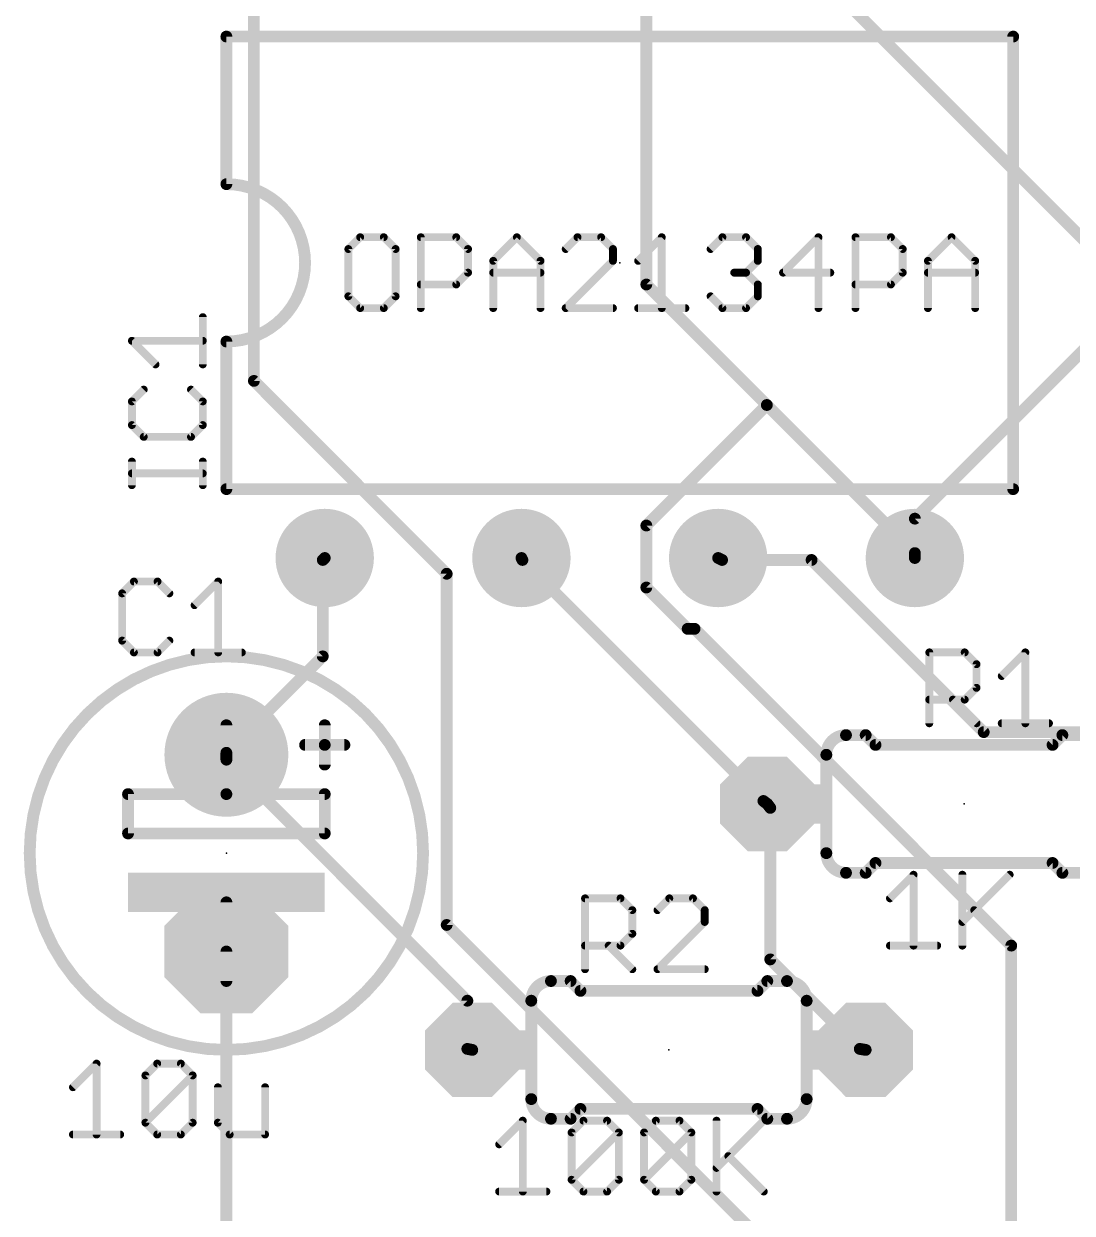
# Model space of a CAD drawing. Extents: x 0 to 101, y -4 to 80.
# Drawn here: x 15.16 to 28.7, y 10.59 to 25.95 of the extents above; entities that cross this region are included whole.
import ezdxf

# ---------------------------------------------------------------- set-up
doc = ezdxf.new("R2010")
doc.units = 0
for name, color, linetype in [('1', 14, 'CONTINUOUS'), ('16', 174, 'CONTINUOUS'), ('17', 94, 'CONTINUOUS'), ('21', 251, 'CONTINUOUS'), ('23', 178, 'CONTINUOUS'), ('25', 251, 'CONTINUOUS'), ('27', 251, 'CONTINUOUS'), ('51', 251, 'CONTINUOUS')]:
    doc.layers.add(name, color=color, linetype=linetype)

# ---------------------------------------------------------------- blocks, each defined once
blk = doc.blocks.new('RECT')
blk.add_solid([(-0.5, -0.5), (0.5, -0.5), (-0.5, 0.5), (0.5, 0.5)])
blk = doc.blocks.new('ROUNDP')
at = {"const_width": 0.5}
blk.add_lwpolyline([(0, -0.25, 1), (0, 0.25, 1), (0, -0.25)], format="xyb", dxfattribs=at)
blk = doc.blocks.new('OCTAGONP')
at = {"const_width": 0.5}
blk.add_lwpolyline([(-0.25, -0.1036), (-0.25, 0.1036), (-0.1036, 0.25), (0.1036, 0.25), (0.25, 0.1036), (0.25, -0.1036), (0.1036, -0.25), (-0.1036, -0.25), (-0.25, -0.1036), (-0.25, 0.1036)], dxfattribs=at)

msp = doc.modelspace()

# ---------------------------------------------------------------- linework, layer by layer
at = {"layer": '1', "const_width": 0.1524}
for points in [[(18.1356, 21.336), (18.1356, 27.559)], [(25.0698, 26.9367), (34.2265, 17.78)], [(23.2029, 22.5806), (23.2029, 26.4033)], [(24.7587, 21.0249), (23.2029, 22.5806)], [(20.6248, 18.8468), (18.1356, 21.336)], [(24.7587, 21.0249), (23.2029, 19.4691)], [(26.67, 19.1135), (24.7587, 21.0249)], [(23.2029, 19.4691), (23.2029, 18.669)], [(19.0246, 19.0246), (19.05, 19.05)], [(19.0246, 17.78), (19.0246, 19.0246)], [(21.6027, 19.0246), (21.59, 19.05)], [(24.7142, 15.9131), (21.6027, 19.0246)], [(24.1808, 19.0246), (24.13, 19.05)], [(25.3365, 19.0246), (24.1808, 19.0246)], [(27.559, 16.8021), (25.3365, 19.0246)], [(26.67, 19.1135), (26.67, 19.05)], [(20.6248, 14.3129), (20.6248, 18.8468)], [(23.2029, 18.669), (23.7363, 18.1356)], [(23.7363, 18.1356), (23.8252, 18.1356)], [(23.8252, 18.1356), (27.9146, 14.0462)], [(17.78, 16.5354), (19.0246, 17.78)], [(33.6931, 16.8021), (27.559, 16.8021)], [(17.78, 16.5354), (17.78, 16.51)], [(17.78, 16.4465), (17.78, 16.51)], [(17.78, 16.4465), (20.8915, 13.335)], [(24.7142, 15.9131), (24.765, 15.875)], [(24.8031, 15.8242), (24.765, 15.875)], [(24.8031, 13.8684), (24.8031, 15.8242)], [(26.7589, 8.1788), (20.6248, 14.3129)], [(17.78, 7.2898), (17.78, 13.97)], [(27.9146, 14.0462), (27.9146, 7.9121)], [(25.9588, 12.7127), (24.8031, 13.8684)], [(20.8915, 13.335), (20.8915, 12.7127)], [(20.8915, 12.7127), (20.955, 12.7)], [(25.9588, 12.7127), (26.035, 12.7)]]:
    msp.add_lwpolyline(points, dxfattribs=at)
at = {"layer": '1', "const_width": 0.0762}
for points in [[(23.1648, 22.5806, 1), (23.241, 22.5806)], [(23.2298, 22.6075, 1), (23.176, 22.5537)], [(18.0975, 21.336, 1), (18.1737, 21.336)], [(18.1625, 21.3629, 1), (18.1087, 21.3091)], [(24.7856, 21.0518, 1), (24.7317, 20.9979)], [(24.7856, 20.9979, 1), (24.7317, 21.0518)], [(24.7317, 20.9979, 1), (24.7856, 21.0518)], [(23.241, 19.4691, 1), (23.1648, 19.4691)], [(23.176, 19.496, 1), (23.2298, 19.4422)], [(19.0627, 19.0246, 1), (18.9865, 19.0246)], [(18.9977, 19.0515, 1), (19.0515, 18.9977)], [(19.0769, 19.0231, 1), (19.0231, 19.0769)], [(21.6241, 19.067, 1), (21.5559, 19.033)], [(21.6296, 19.0515, 1), (21.5758, 18.9977)], [(21.5686, 19.0076, 1), (21.6368, 19.0416)], [(24.147, 19.0841, 1), (24.113, 19.0159)], [(24.1808, 19.0627, 1), (24.1808, 18.9865)], [(24.1638, 18.9905, 1), (24.1978, 19.0587)], [(25.3634, 19.0515, 1), (25.3096, 18.9977)], [(25.3365, 18.9865, 1), (25.3365, 19.0627)], [(26.7081, 19.1135, 1), (26.6319, 19.1135)], [(26.6319, 19.05, 1), (26.7081, 19.05)], [(26.6431, 19.0866, 1), (26.6969, 19.1404)], [(20.6629, 18.8468, 1), (20.5867, 18.8468)], [(20.5979, 18.8199, 1), (20.6517, 18.8737)], [(23.2298, 18.6959, 1), (23.176, 18.6421)], [(23.1648, 18.669, 1), (23.241, 18.669)], [(23.7363, 18.1737, 1), (23.7363, 18.0975)], [(23.7094, 18.1087, 1), (23.7632, 18.1625)], [(23.8521, 18.1625, 1), (23.7983, 18.1087)], [(23.8252, 18.0975, 1), (23.8252, 18.1737)], [(18.9865, 17.78, 1), (19.0627, 17.78)], [(19.0515, 17.7531, 1), (18.9977, 17.8069)], [(27.559, 16.8402, 1), (27.559, 16.764)], [(27.5321, 16.7752, 1), (27.5859, 16.829)], [(17.8181, 16.5354, 1), (17.7419, 16.5354)], [(17.8181, 16.51, 1), (17.7419, 16.51)], [(17.7531, 16.5623, 1), (17.8069, 16.5085)], [(17.7419, 16.51, 1), (17.8181, 16.51)], [(17.7419, 16.4465, 1), (17.8181, 16.4465)], [(17.8069, 16.4734, 1), (17.7531, 16.4196)], [(24.7371, 15.9436, 1), (24.6913, 15.8826)], [(24.6873, 15.8862, 1), (24.7411, 15.94)], [(24.7955, 15.8979, 1), (24.7345, 15.8521)], [(24.7421, 15.8445, 1), (24.7879, 15.9055)], [(24.8412, 15.8242, 1), (24.765, 15.8242)], [(24.7726, 15.8013, 1), (24.8336, 15.8471)], [(20.5867, 14.3129, 1), (20.6629, 14.3129)], [(20.6517, 14.3398, 1), (20.5979, 14.286)], [(17.8181, 13.97, 1), (17.7419, 13.97)], [(27.9527, 14.0462, 1), (27.8765, 14.0462)], [(27.8877, 14.0193, 1), (27.9415, 14.0731)], [(24.765, 13.8684, 1), (24.8412, 13.8684)], [(24.83, 13.8953, 1), (24.7762, 13.8415)], [(20.9296, 13.335, 1), (20.8534, 13.335)], [(20.8646, 13.3081, 1), (20.9184, 13.3619)], [(20.899, 12.7501, 1), (20.884, 12.6753)], [(20.8534, 12.7127, 1), (20.9296, 12.7127)], [(20.9475, 12.6626, 1), (20.9625, 12.7374)], [(25.9651, 12.7503, 1), (25.9525, 12.6751)], [(25.9319, 12.6858, 1), (25.9857, 12.7396)], [(26.0287, 12.6624, 1), (26.0413, 12.7376)]]:
    msp.add_lwpolyline(points, format="xyb", dxfattribs=at)
at = {"layer": '16', "const_width": 0.1524}
for points in [[(26.67, 19.558), (30.4038, 23.2918)], [(26.67, 19.05), (26.67, 19.558)]]:
    msp.add_lwpolyline(points, dxfattribs=at)
at = {"layer": '16', "const_width": 0.0762}
for points in [[(26.7081, 19.558, 1), (26.6319, 19.558)], [(26.6431, 19.5849, 1), (26.6969, 19.5311)], [(26.6319, 19.05, 1), (26.7081, 19.05)]]:
    msp.add_lwpolyline(points, format="xyb", dxfattribs=at)
at = {"layer": '21', "const_width": 0.1524}
for points in [[(27.94, 25.781), (17.78, 25.781)], [(17.78, 25.781), (17.78, 23.876)], [(27.94, 25.781), (27.94, 19.939)], [(17.78, 19.939), (17.78, 21.844)], [(17.78, 19.939), (27.94, 19.939)], [(19.05, 16.891), (19.05, 16.637)], [(25.781, 16.764), (26.035, 16.764)], [(26.162, 16.637), (26.035, 16.764)], [(28.448, 16.637), (28.575, 16.764)], [(28.829, 16.764), (28.575, 16.764)], [(18.796, 16.637), (19.05, 16.637)], [(19.05, 16.637), (19.05, 16.383)], [(19.05, 16.637), (19.304, 16.637)], [(26.162, 16.637), (28.448, 16.637)], [(25.781, 14.986), (26.035, 14.986)], [(26.162, 15.113), (26.035, 14.986)], [(26.162, 15.113), (28.448, 15.113)], [(28.448, 15.113), (28.575, 14.986)], [(28.829, 14.986), (28.575, 14.986)], [(21.971, 13.589), (22.225, 13.589)], [(22.352, 13.462), (22.225, 13.589)], [(22.352, 13.462), (24.638, 13.462)], [(24.638, 13.462), (24.765, 13.589)], [(25.019, 13.589), (24.765, 13.589)], [(22.352, 11.938), (22.225, 11.811)], [(22.352, 11.938), (24.638, 11.938)], [(24.638, 11.938), (24.765, 11.811)], [(21.971, 11.811), (22.225, 11.811)], [(25.019, 11.811), (24.765, 11.811)]]:
    msp.add_lwpolyline(points, dxfattribs=at)
at = {"layer": '21'}
for points, const_width in [([(17.78, 25.8191, 1), (17.78, 25.7429)], 0.0762), ([(17.8181, 25.781, 1), (17.7419, 25.781)], 0.0762), ([(27.9781, 25.781, 1), (27.9019, 25.781)], 0.0762), ([(27.94, 25.7429, 1), (27.94, 25.8191)], 0.0762), ([(17.78, 21.844, 1), (17.78, 23.876)], 0.1524), ([(17.78, 23.9141, 1), (17.78, 23.8379)], 0.0762), ([(17.7419, 23.876, 1), (17.8181, 23.876)], 0.0762), ([(17.8181, 21.844, 1), (17.7419, 21.844)], 0.0762), ([(17.78, 21.8821, 1), (17.78, 21.8059)], 0.0762), ([(17.78, 19.9771, 1), (17.78, 19.9009)], 0.0762), ([(17.7419, 19.939, 1), (17.8181, 19.939)], 0.0762), ([(27.9019, 19.939, 1), (27.9781, 19.939)], 0.0762), ([(27.94, 19.9009, 1), (27.94, 19.9771)], 0.0762), ([(17.78, 12.7, 1), (17.78, 17.78, 1), (17.78, 12.7)], 0.1524), ([(19.0881, 16.891, 1), (19.0119, 16.891)], 0.0762), ([(25.781, 16.764, 0.4142), (25.527, 16.51)], 0.1524), ([(25.781, 16.8021, 1), (25.781, 16.7259)], 0.0762), ([(25.781, 16.7259, 1), (25.781, 16.8021)], 0.0762), ([(26.0619, 16.7909, 1), (26.0081, 16.7371)], 0.0762), ([(26.035, 16.7259, 1), (26.035, 16.8021)], 0.0762), ([(28.575, 16.8021, 1), (28.575, 16.7259)], 0.0762), ([(28.6019, 16.7371, 1), (28.5481, 16.7909)], 0.0762), ([(18.796, 16.6751, 1), (18.796, 16.5989)], 0.0762), ([(19.0881, 16.637, 1), (19.0119, 16.637)], 0.0762), ([(19.05, 16.6751, 1), (19.05, 16.5989)], 0.0762), ([(19.0119, 16.637, 1), (19.0881, 16.637)], 0.0762), ([(19.05, 16.5989, 1), (19.05, 16.6751)], 0.0762), ([(19.304, 16.5989, 1), (19.304, 16.6751)], 0.0762), ([(26.162, 16.6751, 1), (26.162, 16.5989)], 0.0762), ([(26.1351, 16.6101, 1), (26.1889, 16.6639)], 0.0762), ([(28.4211, 16.6639, 1), (28.4749, 16.6101)], 0.0762), ([(28.448, 16.5989, 1), (28.448, 16.6751)], 0.0762), ([(25.4889, 16.51, 1), (25.5651, 16.51)], 0.0762), ([(19.0119, 16.383, 1), (19.0881, 16.383)], 0.0762), ([(25.527, 15.24, 0.4142), (25.781, 14.986)], 0.1524), ([(25.5651, 15.24, 1), (25.4889, 15.24)], 0.0762), ([(25.781, 15.0241, 1), (25.781, 14.9479)], 0.0762), ([(25.781, 14.9479, 1), (25.781, 15.0241)], 0.0762), ([(26.0081, 15.0129, 1), (26.0619, 14.9591)], 0.0762), ([(26.035, 14.9479, 1), (26.035, 15.0241)], 0.0762), ([(26.162, 15.1511, 1), (26.162, 15.0749)], 0.0762), ([(26.1889, 15.0861, 1), (26.1351, 15.1399)], 0.0762), ([(28.4749, 15.1399, 1), (28.4211, 15.0861)], 0.0762), ([(28.448, 15.0749, 1), (28.448, 15.1511)], 0.0762), ([(28.575, 15.0241, 1), (28.575, 14.9479)], 0.0762), ([(28.5481, 14.9591, 1), (28.6019, 15.0129)], 0.0762), ([(21.971, 13.589, 0.4142), (21.717, 13.335)], 0.1524), ([(21.971, 13.6271, 1), (21.971, 13.5509)], 0.0762), ([(21.971, 13.5509, 1), (21.971, 13.6271)], 0.0762), ([(22.2519, 13.6159, 1), (22.1981, 13.5621)], 0.0762), ([(22.225, 13.5509, 1), (22.225, 13.6271)], 0.0762), ([(22.352, 13.5001, 1), (22.352, 13.4239)], 0.0762), ([(22.3251, 13.4351, 1), (22.3789, 13.4889)], 0.0762), ([(24.6111, 13.4889, 1), (24.6649, 13.4351)], 0.0762), ([(24.638, 13.4239, 1), (24.638, 13.5001)], 0.0762), ([(24.765, 13.6271, 1), (24.765, 13.5509)], 0.0762), ([(24.7919, 13.5621, 1), (24.7381, 13.6159)], 0.0762), ([(25.273, 13.335, 0.4142), (25.019, 13.589)], 0.1524), ([(25.019, 13.6271, 1), (25.019, 13.5509)], 0.0762), ([(25.019, 13.5509, 1), (25.019, 13.6271)], 0.0762), ([(21.6789, 13.335, 1), (21.7551, 13.335)], 0.0762), ([(25.2349, 13.335, 1), (25.3111, 13.335)], 0.0762), ([(21.717, 12.065, 0.4142), (21.971, 11.811)], 0.1524), ([(21.7551, 12.065, 1), (21.6789, 12.065)], 0.0762), ([(25.019, 11.811, 0.4142), (25.273, 12.065)], 0.1524), ([(25.3111, 12.065, 1), (25.2349, 12.065)], 0.0762), ([(22.352, 11.9761, 1), (22.352, 11.8999)], 0.0762), ([(22.3789, 11.9111, 1), (22.3251, 11.9649)], 0.0762), ([(24.6649, 11.9649, 1), (24.6111, 11.9111)], 0.0762), ([(24.638, 11.8999, 1), (24.638, 11.9761)], 0.0762), ([(21.971, 11.8491, 1), (21.971, 11.7729)], 0.0762), ([(21.971, 11.7729, 1), (21.971, 11.8491)], 0.0762), ([(22.1981, 11.8379, 1), (22.2519, 11.7841)], 0.0762), ([(22.225, 11.7729, 1), (22.225, 11.8491)], 0.0762), ([(24.765, 11.8491, 1), (24.765, 11.7729)], 0.0762), ([(24.7381, 11.7841, 1), (24.7919, 11.8379)], 0.0762), ([(25.019, 11.8491, 1), (25.019, 11.7729)], 0.0762), ([(25.019, 11.7729, 1), (25.019, 11.8491)], 0.0762)]:
    msp.add_lwpolyline(points, format="xyb", dxfattribs=dict(at, const_width=const_width))
at = {"layer": '23'}
for p in [(22.86, 22.86), (27.305, 15.875), (17.78, 15.24), (23.495, 12.7)]:
    msp.add_point(p, dxfattribs=at)
at = {"layer": '25', "const_width": 0.1016}
for points in [[(17.4752, 21.549), (17.4752, 22.1591)], [(16.8651, 21.549), (16.56, 21.8541)], [(16.56, 21.8541), (17.4752, 21.8541)], [(16.7126, 21.2236), (16.56, 21.0711)], [(17.4752, 21.0711), (17.3227, 21.2236)], [(16.56, 21.0711), (16.56, 20.766)], [(17.4752, 20.766), (17.4752, 21.0711)], [(16.56, 20.766), (16.7126, 20.6135)], [(17.3227, 20.6135), (17.4752, 20.766)], [(16.7126, 20.6135), (17.3227, 20.6135)], [(16.56, 19.9898), (16.56, 20.2949)], [(17.4752, 19.9898), (17.4752, 20.2949)], [(17.4752, 20.1423), (16.56, 20.1423)], [(16.5863, 18.746), (16.4338, 18.5935)], [(16.8914, 18.746), (16.5863, 18.746)], [(17.0439, 18.5935), (16.8914, 18.746)], [(17.3693, 18.4409), (17.6744, 18.746)], [(17.6744, 18.746), (17.6744, 17.8308)], [(16.4338, 18.5935), (16.4338, 17.9833)], [(16.4338, 17.9833), (16.5863, 17.8308)], [(16.8914, 17.8308), (17.0439, 17.9833)], [(16.5863, 17.8308), (16.8914, 17.8308)], [(17.3693, 17.8308), (17.9794, 17.8308)], [(26.8564, 16.9164), (26.8564, 17.8316)], [(26.8564, 17.8316), (27.314, 17.8316)], [(27.314, 17.8316), (27.4665, 17.6791)], [(27.7919, 17.5265), (28.0969, 17.8316)], [(28.0969, 17.8316), (28.0969, 16.9164)], [(27.4665, 17.6791), (27.4665, 17.374)], [(27.4665, 17.374), (27.314, 17.2215)], [(27.314, 17.2215), (26.8564, 17.2215)], [(27.1614, 17.2215), (27.4665, 16.9164)], [(27.7919, 16.9164), (28.402, 16.9164)], [(26.3484, 14.6563), (26.6534, 14.9614)], [(26.6534, 14.9614), (26.6534, 14.0462)], [(27.2839, 14.9614), (27.2839, 14.0462)], [(27.2839, 14.3513), (27.894, 14.9614)], [(22.4114, 13.7414), (22.4114, 14.6566)], [(22.4114, 14.6566), (22.869, 14.6566)], [(22.869, 14.6566), (23.0215, 14.5041)], [(23.4994, 14.6566), (23.3469, 14.5041)], [(23.8045, 14.6566), (23.4994, 14.6566)], [(23.957, 14.5041), (23.8045, 14.6566)], [(23.0215, 14.5041), (23.0215, 14.199)], [(23.957, 14.3515), (23.957, 14.5041)], [(27.4364, 14.5038), (27.894, 14.0462)], [(23.3469, 13.7414), (23.957, 14.3515)], [(23.0215, 14.199), (22.869, 14.0465)], [(22.869, 14.0465), (22.4114, 14.0465)], [(22.7164, 14.0465), (23.0215, 13.7414)], [(26.3484, 14.0462), (26.9585, 14.0462)], [(23.957, 13.7414), (23.3469, 13.7414)], [(15.7988, 12.2179), (16.1039, 12.523)], [(16.1039, 12.523), (16.1039, 11.6078)], [(16.7343, 12.3704), (16.8868, 12.523)], [(16.8868, 12.523), (17.1919, 12.523)], [(17.1919, 12.523), (17.3444, 12.3704)], [(16.7343, 11.7603), (16.7343, 12.3704)], [(16.7343, 11.7603), (17.3444, 12.3704)], [(17.3444, 12.3704), (17.3444, 11.7603)], [(17.6698, 12.2179), (17.6698, 11.7603)], [(18.28, 11.6078), (18.28, 12.2179)], [(21.3023, 11.4813), (21.6074, 11.7864)], [(21.6074, 11.7864), (21.6074, 10.8712)], [(22.2378, 11.6339), (22.3904, 11.7864)], [(22.3904, 11.7864), (22.6954, 11.7864)], [(22.6954, 11.7864), (22.848, 11.6339)], [(23.1734, 11.6339), (23.3259, 11.7864)], [(23.3259, 11.7864), (23.631, 11.7864)], [(23.631, 11.7864), (23.7835, 11.6339)], [(24.1089, 11.7864), (24.1089, 10.8712)], [(24.1089, 11.1763), (24.719, 11.7864)], [(16.8868, 11.6078), (16.7343, 11.7603)], [(17.3444, 11.7603), (17.1919, 11.6078)], [(17.6698, 11.7603), (17.8224, 11.6078)], [(22.2378, 11.0237), (22.2378, 11.6339)], [(22.2378, 11.0237), (22.848, 11.6339)], [(22.848, 11.6339), (22.848, 11.0237)], [(23.1734, 11.0237), (23.1734, 11.6339)], [(23.1734, 11.0237), (23.7835, 11.6339)], [(23.7835, 11.6339), (23.7835, 11.0237)], [(15.7988, 11.6078), (16.4089, 11.6078)], [(17.1919, 11.6078), (16.8868, 11.6078)], [(17.8224, 11.6078), (18.28, 11.6078)], [(24.2614, 11.3288), (24.719, 10.8712)], [(22.3904, 10.8712), (22.2378, 11.0237)], [(22.848, 11.0237), (22.6954, 10.8712)], [(23.3259, 10.8712), (23.1734, 11.0237)], [(23.7835, 11.0237), (23.631, 10.8712)], [(21.3023, 10.8712), (21.9124, 10.8712)], [(22.6954, 10.8712), (22.3904, 10.8712)], [(23.631, 10.8712), (23.3259, 10.8712)]]:
    msp.add_lwpolyline(points, dxfattribs=at)
at = {"layer": '25', "const_width": 0.0508}
for points in [[(17.5006, 22.1591, 1), (17.4498, 22.1591)], [(16.56, 21.8795, 1), (16.56, 21.8287)], [(16.578, 21.872, 1), (16.5421, 21.8361)], [(17.4752, 21.8287, 1), (17.4752, 21.8795)], [(16.8471, 21.531, 1), (16.883, 21.567)], [(17.4498, 21.549, 1), (17.5006, 21.549)], [(16.7305, 21.2056, 1), (16.6946, 21.2416)], [(17.3406, 21.2416, 1), (17.3047, 21.2056)], [(16.5854, 21.0711, 1), (16.5346, 21.0711)], [(16.5421, 21.089, 1), (16.578, 21.0531)], [(17.5006, 21.0711, 1), (17.4498, 21.0711)], [(17.4572, 21.0531, 1), (17.4932, 21.089)], [(16.578, 20.784, 1), (16.5421, 20.748)], [(16.5346, 20.766, 1), (16.5854, 20.766)], [(17.4498, 20.766, 1), (17.5006, 20.766)], [(17.4932, 20.748, 1), (17.4572, 20.784)], [(16.7126, 20.6389, 1), (16.7126, 20.5881)], [(16.6946, 20.5955, 1), (16.7305, 20.6314)], [(17.3047, 20.6314, 1), (17.3406, 20.5955)], [(17.3227, 20.5881, 1), (17.3227, 20.6389)], [(16.5854, 20.2949, 1), (16.5346, 20.2949)], [(17.5006, 20.2949, 1), (17.4498, 20.2949)], [(16.56, 20.1677, 1), (16.56, 20.1169)], [(17.4752, 20.1169, 1), (17.4752, 20.1677)], [(16.5346, 19.9898, 1), (16.5854, 19.9898)], [(17.4498, 19.9898, 1), (17.5006, 19.9898)], [(16.5863, 18.7714, 1), (16.5863, 18.7206)], [(16.6043, 18.728, 1), (16.5684, 18.7639)], [(16.9094, 18.7639, 1), (16.8734, 18.728)], [(16.8914, 18.7206, 1), (16.8914, 18.7714)], [(17.6998, 18.746, 1), (17.649, 18.746)], [(17.6923, 18.728, 1), (17.6564, 18.7639)], [(16.4592, 18.5935, 1), (16.4084, 18.5935)], [(16.4158, 18.6114, 1), (16.4518, 18.5755)], [(17.026, 18.5755, 1), (17.0619, 18.6114)], [(17.3514, 18.4589, 1), (17.3873, 18.423)], [(16.4518, 18.0013, 1), (16.4158, 17.9654)], [(16.4084, 17.9833, 1), (16.4592, 17.9833)], [(17.0619, 17.9654, 1), (17.026, 18.0013)], [(16.5863, 17.8562, 1), (16.5863, 17.8054)], [(16.5684, 17.8128, 1), (16.6043, 17.8488)], [(16.8734, 17.8488, 1), (16.9094, 17.8128)], [(16.8914, 17.8054, 1), (16.8914, 17.8562)], [(17.3693, 17.8562, 1), (17.3693, 17.8054)], [(17.649, 17.8308, 1), (17.6998, 17.8308)], [(17.9794, 17.8054, 1), (17.9794, 17.8562)], [(26.8818, 17.8316, 1), (26.831, 17.8316)], [(26.8564, 17.857, 1), (26.8564, 17.8062)], [(27.3319, 17.8495, 1), (27.296, 17.8136)], [(27.314, 17.8062, 1), (27.314, 17.857)], [(28.1223, 17.8316, 1), (28.0715, 17.8316)], [(28.1149, 17.8136, 1), (28.079, 17.8495)], [(27.4919, 17.6791, 1), (27.4411, 17.6791)], [(27.4485, 17.6611, 1), (27.4844, 17.697)], [(27.7739, 17.5445, 1), (27.8098, 17.5086)], [(27.4411, 17.374, 1), (27.4919, 17.374)], [(27.4844, 17.356, 1), (27.4485, 17.392)], [(26.8564, 17.2469, 1), (26.8564, 17.1961)], [(27.1794, 17.2394, 1), (27.1435, 17.2035)], [(27.296, 17.2394, 1), (27.3319, 17.2035)], [(27.314, 17.1961, 1), (27.314, 17.2469)], [(26.831, 16.9164, 1), (26.8818, 16.9164)], [(27.4485, 16.8984, 1), (27.4844, 16.9344)], [(27.7919, 16.9418, 1), (27.7919, 16.891)], [(28.0715, 16.9164, 1), (28.1223, 16.9164)], [(28.402, 16.891, 1), (28.402, 16.9418)], [(26.6788, 14.9614, 1), (26.628, 14.9614)], [(26.6714, 14.9434, 1), (26.6355, 14.9793)], [(27.3093, 14.9614, 1), (27.2585, 14.9614)], [(27.912, 14.9434, 1), (27.876, 14.9793)], [(22.4368, 14.6566, 1), (22.386, 14.6566)], [(22.4114, 14.682, 1), (22.4114, 14.6312)], [(22.8869, 14.6745, 1), (22.851, 14.6386)], [(22.869, 14.6312, 1), (22.869, 14.682)], [(23.4994, 14.682, 1), (23.4994, 14.6312)], [(23.5174, 14.6386, 1), (23.4814, 14.6745)], [(23.8224, 14.6745, 1), (23.7865, 14.6386)], [(23.8045, 14.6312, 1), (23.8045, 14.682)], [(26.3304, 14.6743, 1), (26.3663, 14.6384)], [(23.0469, 14.5041, 1), (22.9961, 14.5041)], [(23.0035, 14.4861, 1), (23.0394, 14.522)], [(23.3289, 14.522, 1), (23.3648, 14.4861)], [(23.9824, 14.5041, 1), (23.9316, 14.5041)], [(23.939, 14.4861, 1), (23.975, 14.522)], [(27.4544, 14.5218, 1), (27.4184, 14.4858)], [(23.9316, 14.3515, 1), (23.9824, 14.3515)], [(23.975, 14.3336, 1), (23.939, 14.3695)], [(27.2659, 14.3692, 1), (27.3018, 14.3333)], [(22.9961, 14.199, 1), (23.0469, 14.199)], [(23.0394, 14.181, 1), (23.0035, 14.217)], [(22.4114, 14.0719, 1), (22.4114, 14.0211)], [(22.7344, 14.0644, 1), (22.6985, 14.0285)], [(22.851, 14.0644, 1), (22.8869, 14.0285)], [(22.869, 14.0211, 1), (22.869, 14.0719)], [(26.3484, 14.0716, 1), (26.3484, 14.0208)], [(26.628, 14.0462, 1), (26.6788, 14.0462)], [(26.9585, 14.0208, 1), (26.9585, 14.0716)], [(27.2585, 14.0462, 1), (27.3093, 14.0462)], [(27.876, 14.0282, 1), (27.912, 14.0642)], [(22.386, 13.7414, 1), (22.4368, 13.7414)], [(23.0035, 13.7234, 1), (23.0394, 13.7594)], [(23.3289, 13.7594, 1), (23.3648, 13.7234)], [(23.3469, 13.7668, 1), (23.3469, 13.716)], [(23.957, 13.716, 1), (23.957, 13.7668)], [(16.1293, 12.523, 1), (16.0785, 12.523)], [(16.1218, 12.505, 1), (16.0859, 12.5409)], [(16.8868, 12.5484, 1), (16.8868, 12.4976)], [(16.9048, 12.505, 1), (16.8689, 12.5409)], [(17.2099, 12.5409, 1), (17.1739, 12.505)], [(17.1919, 12.4976, 1), (17.1919, 12.5484)], [(16.7597, 12.3704, 1), (16.7089, 12.3704)], [(16.7164, 12.3884, 1), (16.7523, 12.3525)], [(17.3698, 12.3704, 1), (17.319, 12.3704)], [(17.3624, 12.3525, 1), (17.3265, 12.3884)], [(17.3265, 12.3525, 1), (17.3624, 12.3884)], [(15.7808, 12.2359, 1), (15.8168, 12.2)], [(17.6952, 12.2179, 1), (17.6444, 12.2179)], [(18.3054, 12.2179, 1), (18.2546, 12.2179)], [(21.6328, 11.7864, 1), (21.582, 11.7864)], [(21.6253, 11.7684, 1), (21.5894, 11.8043)], [(22.3904, 11.8118, 1), (22.3904, 11.761)], [(22.4083, 11.7684, 1), (22.3724, 11.8043)], [(22.7134, 11.8043, 1), (22.6775, 11.7684)], [(22.6954, 11.761, 1), (22.6954, 11.8118)], [(23.3259, 11.8118, 1), (23.3259, 11.761)], [(23.3438, 11.7684, 1), (23.3079, 11.8043)], [(23.6489, 11.8043, 1), (23.613, 11.7684)], [(23.631, 11.761, 1), (23.631, 11.8118)], [(24.1343, 11.7864, 1), (24.0835, 11.7864)], [(24.737, 11.7684, 1), (24.701, 11.8043)], [(16.7089, 11.7603, 1), (16.7597, 11.7603)], [(16.7523, 11.7783, 1), (16.7164, 11.7424)], [(16.7164, 11.7783, 1), (16.7523, 11.7424)], [(17.319, 11.7603, 1), (17.3698, 11.7603)], [(17.3624, 11.7424, 1), (17.3265, 11.7783)], [(17.6444, 11.7603, 1), (17.6952, 11.7603)], [(17.6878, 11.7783, 1), (17.6519, 11.7424)], [(22.2632, 11.6339, 1), (22.2124, 11.6339)], [(22.2199, 11.6518, 1), (22.2558, 11.6159)], [(22.8734, 11.6339, 1), (22.8226, 11.6339)], [(22.8659, 11.6159, 1), (22.83, 11.6518)], [(22.83, 11.6159, 1), (22.8659, 11.6518)], [(23.1988, 11.6339, 1), (23.148, 11.6339)], [(23.1554, 11.6518, 1), (23.1913, 11.6159)], [(23.8089, 11.6339, 1), (23.7581, 11.6339)], [(23.8014, 11.6159, 1), (23.7655, 11.6518)], [(23.7655, 11.6159, 1), (23.8014, 11.6518)], [(15.7988, 11.6332, 1), (15.7988, 11.5824)], [(16.0785, 11.6078, 1), (16.1293, 11.6078)], [(16.4089, 11.5824, 1), (16.4089, 11.6332)], [(16.8868, 11.6332, 1), (16.8868, 11.5824)], [(16.8689, 11.5898, 1), (16.9048, 11.6258)], [(17.1739, 11.6258, 1), (17.2099, 11.5898)], [(17.1919, 11.5824, 1), (17.1919, 11.6332)], [(17.8224, 11.6332, 1), (17.8224, 11.5824)], [(17.8044, 11.5898, 1), (17.8403, 11.6258)], [(18.2546, 11.6078, 1), (18.3054, 11.6078)], [(18.28, 11.5824, 1), (18.28, 11.6332)], [(21.2844, 11.4993, 1), (21.3203, 11.4634)], [(24.2794, 11.3468, 1), (24.2434, 11.3108)], [(24.0909, 11.1942, 1), (24.1268, 11.1583)], [(22.2558, 11.0417, 1), (22.2199, 11.0058)], [(22.2199, 11.0417, 1), (22.2558, 11.0058)], [(22.8659, 11.0058, 1), (22.83, 11.0417)], [(23.1913, 11.0417, 1), (23.1554, 11.0058)], [(23.1554, 11.0417, 1), (23.1913, 11.0058)], [(23.8014, 11.0058, 1), (23.7655, 11.0417)], [(21.3023, 10.8966, 1), (21.3023, 10.8458)], [(21.9124, 10.8458, 1), (21.9124, 10.8966)], [(22.2124, 11.0237, 1), (22.2632, 11.0237)], [(22.3904, 10.8966, 1), (22.3904, 10.8458)], [(22.3724, 10.8532, 1), (22.4083, 10.8892)], [(22.6775, 10.8892, 1), (22.7134, 10.8532)], [(22.6954, 10.8458, 1), (22.6954, 10.8966)], [(22.8226, 11.0237, 1), (22.8734, 11.0237)], [(23.148, 11.0237, 1), (23.1988, 11.0237)], [(23.3259, 10.8966, 1), (23.3259, 10.8458)], [(23.3079, 10.8532, 1), (23.3438, 10.8892)], [(23.613, 10.8892, 1), (23.6489, 10.8532)], [(23.631, 10.8458, 1), (23.631, 10.8966)], [(23.7581, 11.0237, 1), (23.8089, 11.0237)], [(24.701, 10.8532, 1), (24.737, 10.8892)], [(21.582, 10.8712, 1), (21.6328, 10.8712)], [(24.0835, 10.8712, 1), (24.1343, 10.8712)]]:
    msp.add_lwpolyline(points, format="xyb", dxfattribs=at)
at = {"layer": '27', "const_width": 0.1016}
for points in [[(19.5073, 23.191), (19.3548, 23.0385)], [(19.8124, 23.191), (19.5073, 23.191)], [(19.9649, 23.0385), (19.8124, 23.191)], [(20.2903, 22.2758), (20.2903, 23.191)], [(20.2903, 23.191), (20.7479, 23.191)], [(20.7479, 23.191), (20.9004, 23.0385)], [(21.2258, 22.8859), (21.5309, 23.191)], [(21.5309, 23.191), (21.836, 22.8859)], [(22.3139, 23.191), (22.1614, 23.0385)], [(22.6189, 23.191), (22.3139, 23.191)], [(22.7715, 23.0385), (22.6189, 23.191)], [(23.0969, 22.8859), (23.4019, 23.191)], [(23.4019, 23.191), (23.4019, 22.2758)], [(24.0324, 23.0385), (24.1849, 23.191)], [(24.1849, 23.191), (24.49, 23.191)], [(24.49, 23.191), (24.6425, 23.0385)], [(25.4255, 23.191), (24.9679, 22.7334)], [(25.4255, 22.2758), (25.4255, 23.191)], [(25.9034, 22.2758), (25.9034, 23.191)], [(25.9034, 23.191), (26.361, 23.191)], [(26.361, 23.191), (26.5136, 23.0385)], [(26.839, 22.8859), (27.144, 23.191)], [(27.144, 23.191), (27.4491, 22.8859)], [(19.3548, 23.0385), (19.3548, 22.4283)], [(19.9649, 22.4283), (19.9649, 23.0385)], [(20.9004, 23.0385), (20.9004, 22.7334)], [(22.7715, 22.8859), (22.7715, 23.0385)], [(24.6425, 23.0385), (24.6425, 22.8859)], [(26.5136, 23.0385), (26.5136, 22.7334)], [(21.2258, 22.2758), (21.2258, 22.8859)], [(21.836, 22.8859), (21.836, 22.2758)], [(22.1614, 22.2758), (22.7715, 22.8859)], [(24.6425, 22.8859), (24.49, 22.7334)], [(26.839, 22.2758), (26.839, 22.8859)], [(27.4491, 22.8859), (27.4491, 22.2758)], [(20.9004, 22.7334), (20.7479, 22.5809)], [(21.2258, 22.7334), (21.836, 22.7334)], [(24.49, 22.7334), (24.3375, 22.7334)], [(24.49, 22.7334), (24.6425, 22.5809)], [(24.9679, 22.7334), (25.578, 22.7334)], [(26.5136, 22.7334), (26.361, 22.5809)], [(26.839, 22.7334), (27.4491, 22.7334)], [(20.7479, 22.5809), (20.2903, 22.5809)], [(24.6425, 22.5809), (24.6425, 22.4283)], [(26.361, 22.5809), (25.9034, 22.5809)], [(19.3548, 22.4283), (19.5073, 22.2758)], [(19.8124, 22.2758), (19.9649, 22.4283)], [(24.1849, 22.2758), (24.0324, 22.4283)], [(24.6425, 22.4283), (24.49, 22.2758)], [(19.5073, 22.2758), (19.8124, 22.2758)], [(22.7715, 22.2758), (22.1614, 22.2758)], [(23.0969, 22.2758), (23.707, 22.2758)], [(24.49, 22.2758), (24.1849, 22.2758)]]:
    msp.add_lwpolyline(points, dxfattribs=at)
at = {"layer": '27', "const_width": 0.0508}
for points in [[(19.5073, 23.2164, 1), (19.5073, 23.1656)], [(19.5253, 23.173, 1), (19.4894, 23.2089)], [(19.8304, 23.2089, 1), (19.7944, 23.173)], [(19.8124, 23.1656, 1), (19.8124, 23.2164)], [(20.3157, 23.191, 1), (20.2649, 23.191)], [(20.2903, 23.2164, 1), (20.2903, 23.1656)], [(20.7659, 23.2089, 1), (20.7299, 23.173)], [(20.7479, 23.1656, 1), (20.7479, 23.2164)], [(21.5489, 23.2089, 1), (21.5129, 23.173)], [(21.5489, 23.173, 1), (21.5129, 23.2089)], [(22.3139, 23.2164, 1), (22.3139, 23.1656)], [(22.3318, 23.173, 1), (22.2959, 23.2089)], [(22.6369, 23.2089, 1), (22.601, 23.173)], [(22.6189, 23.1656, 1), (22.6189, 23.2164)], [(23.4273, 23.191, 1), (23.3765, 23.191)], [(23.4199, 23.173, 1), (23.384, 23.2089)], [(24.1849, 23.2164, 1), (24.1849, 23.1656)], [(24.2029, 23.173, 1), (24.167, 23.2089)], [(24.5079, 23.2089, 1), (24.472, 23.173)], [(24.49, 23.1656, 1), (24.49, 23.2164)], [(25.4509, 23.191, 1), (25.4001, 23.191)], [(25.4435, 23.173, 1), (25.4075, 23.2089)], [(25.9288, 23.191, 1), (25.878, 23.191)], [(25.9034, 23.2164, 1), (25.9034, 23.1656)], [(26.379, 23.2089, 1), (26.3431, 23.173)], [(26.361, 23.1656, 1), (26.361, 23.2164)], [(27.162, 23.2089, 1), (27.126, 23.173)], [(27.162, 23.173, 1), (27.126, 23.2089)], [(19.3802, 23.0385, 1), (19.3294, 23.0385)], [(19.3368, 23.0564, 1), (19.3728, 23.0205)], [(19.9903, 23.0385, 1), (19.9395, 23.0385)], [(19.947, 23.0205, 1), (19.9829, 23.0564)], [(20.9258, 23.0385, 1), (20.875, 23.0385)], [(20.8825, 23.0205, 1), (20.9184, 23.0564)], [(22.1434, 23.0564, 1), (22.1793, 23.0205)], [(22.7969, 23.0385, 1), (22.7461, 23.0385)], [(22.7535, 23.0205, 1), (22.7894, 23.0564)], [(24.0144, 23.0564, 1), (24.0504, 23.0205)], [(24.6679, 23.0385, 1), (24.6171, 23.0385)], [(24.6246, 23.0205, 1), (24.6605, 23.0564)], [(26.539, 23.0385, 1), (26.4882, 23.0385)], [(26.4956, 23.0205, 1), (26.5315, 23.0564)], [(21.2512, 22.8859, 1), (21.2004, 22.8859)], [(21.2079, 22.9039, 1), (21.2438, 22.868)], [(21.8614, 22.8859, 1), (21.8106, 22.8859)], [(21.818, 22.868, 1), (21.8539, 22.9039)], [(22.7461, 22.8859, 1), (22.7969, 22.8859)], [(22.7894, 22.868, 1), (22.7535, 22.9039)], [(23.0789, 22.9039, 1), (23.1148, 22.868)], [(24.6171, 22.8859, 1), (24.6679, 22.8859)], [(24.6605, 22.868, 1), (24.6246, 22.9039)], [(26.8644, 22.8859, 1), (26.8135, 22.8859)], [(26.821, 22.9039, 1), (26.8569, 22.868)], [(27.4745, 22.8859, 1), (27.4237, 22.8859)], [(27.4311, 22.868, 1), (27.467, 22.9039)], [(20.875, 22.7334, 1), (20.9258, 22.7334)], [(20.9184, 22.7154, 1), (20.8825, 22.7514)], [(21.2258, 22.7588, 1), (21.2258, 22.708)], [(21.836, 22.708, 1), (21.836, 22.7588)], [(24.3375, 22.7588, 1), (24.3375, 22.708)], [(24.5079, 22.7514, 1), (24.472, 22.7154)], [(24.472, 22.7514, 1), (24.5079, 22.7154)], [(24.49, 22.708, 1), (24.49, 22.7588)], [(24.9679, 22.7588, 1), (24.9679, 22.708)], [(24.95, 22.7514, 1), (24.9859, 22.7154)], [(25.578, 22.708, 1), (25.578, 22.7588)], [(26.4882, 22.7334, 1), (26.539, 22.7334)], [(26.5315, 22.7154, 1), (26.4956, 22.7514)], [(26.839, 22.7588, 1), (26.839, 22.708)], [(27.4491, 22.708, 1), (27.4491, 22.7588)], [(20.2903, 22.6063, 1), (20.2903, 22.5555)], [(20.7299, 22.5988, 1), (20.7659, 22.5629)], [(20.7479, 22.5555, 1), (20.7479, 22.6063)], [(24.6679, 22.5809, 1), (24.6171, 22.5809)], [(24.6246, 22.5629, 1), (24.6605, 22.5988)], [(25.9034, 22.6063, 1), (25.9034, 22.5555)], [(26.3431, 22.5988, 1), (26.379, 22.5629)], [(26.361, 22.5555, 1), (26.361, 22.6063)], [(19.3728, 22.4463, 1), (19.3368, 22.4104)], [(19.3294, 22.4283, 1), (19.3802, 22.4283)], [(19.9395, 22.4283, 1), (19.9903, 22.4283)], [(19.9829, 22.4104, 1), (19.947, 22.4463)], [(24.0504, 22.4463, 1), (24.0144, 22.4104)], [(24.6171, 22.4283, 1), (24.6679, 22.4283)], [(24.6605, 22.4104, 1), (24.6246, 22.4463)], [(19.5073, 22.3012, 1), (19.5073, 22.2504)], [(19.4894, 22.2578, 1), (19.5253, 22.2938)], [(19.7944, 22.2938, 1), (19.8304, 22.2578)], [(19.8124, 22.2504, 1), (19.8124, 22.3012)], [(20.2649, 22.2758, 1), (20.3157, 22.2758)], [(21.2004, 22.2758, 1), (21.2512, 22.2758)], [(21.8106, 22.2758, 1), (21.8614, 22.2758)], [(22.1434, 22.2938, 1), (22.1793, 22.2578)], [(22.1614, 22.3012, 1), (22.1614, 22.2504)], [(22.7715, 22.2504, 1), (22.7715, 22.3012)], [(23.0969, 22.3012, 1), (23.0969, 22.2504)], [(23.3765, 22.2758, 1), (23.4273, 22.2758)], [(23.707, 22.2504, 1), (23.707, 22.3012)], [(24.1849, 22.3012, 1), (24.1849, 22.2504)], [(24.167, 22.2578, 1), (24.2029, 22.2938)], [(24.472, 22.2938, 1), (24.5079, 22.2578)], [(24.49, 22.2504, 1), (24.49, 22.3012)], [(25.4001, 22.2758, 1), (25.4509, 22.2758)], [(25.878, 22.2758, 1), (25.9288, 22.2758)], [(26.8135, 22.2758, 1), (26.8644, 22.2758)], [(27.4237, 22.2758, 1), (27.4745, 22.2758)]]:
    msp.add_lwpolyline(points, format="xyb", dxfattribs=at)
at = {"layer": '51'}
for points, const_width in [([(17.78, 16.891), (17.78, 16.002)], 0.1524), ([(25.527, 16.51), (25.527, 15.24)], 0.1524), ([(24.765, 15.875), (25.273, 15.875)], 0.508), ([(17.78, 16.002), (16.51, 16.002)], 0.1524), ([(16.51, 16.002), (16.51, 15.494)], 0.1524), ([(19.05, 16.002), (17.78, 16.002)], 0.1524), ([(19.05, 15.494), (19.05, 16.002)], 0.1524), ([(16.51, 15.494), (19.05, 15.494)], 0.1524), ([(17.78, 14.605), (17.78, 13.589)], 0.1524), ([(21.717, 13.335), (21.717, 12.065)], 0.1524), ([(25.273, 13.335), (25.273, 12.065)], 0.1524), ([(20.955, 12.7), (21.463, 12.7)], 0.508), ([(26.035, 12.7), (25.527, 12.7)], 0.508)]:
    msp.add_lwpolyline(points, dxfattribs=dict(at, const_width=const_width))
for points, const_width in [([(17.8181, 16.891, 1), (17.7419, 16.891)], 0.0762), ([(25.5651, 16.51, 1), (25.4889, 16.51)], 0.0762), ([(24.765, 16.002, 1), (24.765, 15.748)], 0.254), ([(25.273, 15.748, 1), (25.273, 16.002)], 0.254), ([(16.51, 16.0401, 1), (16.51, 15.9639)], 0.0762), ([(16.5481, 16.002, 1), (16.4719, 16.002)], 0.0762), ([(17.78, 16.0401, 1), (17.78, 15.9639)], 0.0762), ([(17.7419, 16.002, 1), (17.8181, 16.002)], 0.0762), ([(17.78, 15.9639, 1), (17.78, 16.0401)], 0.0762), ([(19.0881, 16.002, 1), (19.0119, 16.002)], 0.0762), ([(19.05, 15.9639, 1), (19.05, 16.0401)], 0.0762), ([(16.51, 15.5321, 1), (16.51, 15.4559)], 0.0762), ([(16.4719, 15.494, 1), (16.5481, 15.494)], 0.0762), ([(19.0119, 15.494, 1), (19.0881, 15.494)], 0.0762), ([(19.05, 15.4559, 1), (19.05, 15.5321)], 0.0762), ([(25.4889, 15.24, 1), (25.5651, 15.24)], 0.0762), ([(17.8181, 14.605, 1), (17.7419, 14.605)], 0.0762), ([(17.7419, 13.589, 1), (17.8181, 13.589)], 0.0762), ([(21.7551, 13.335, 1), (21.6789, 13.335)], 0.0762), ([(25.3111, 13.335, 1), (25.2349, 13.335)], 0.0762), ([(20.955, 12.827, 1), (20.955, 12.573)], 0.254), ([(21.463, 12.573, 1), (21.463, 12.827)], 0.254), ([(25.527, 12.827, 1), (25.527, 12.573)], 0.254), ([(26.035, 12.573, 1), (26.035, 12.827)], 0.254), ([(21.6789, 12.065, 1), (21.7551, 12.065)], 0.0762), ([(25.2349, 12.065, 1), (25.3111, 12.065)], 0.0762)]:
    msp.add_lwpolyline(points, format="xyb", dxfattribs=dict(at, const_width=const_width))

# ---------------------------------------------------------------- block references
at = {"layer": '17'}
for name, p, xscale, yscale, rotation in [('ROUNDP', (19.05, 19.05), 1.27, 1.27, 90), ('ROUNDP', (19.05, 19.05), 1.27, 1.27, 90), ('ROUNDP', (21.59, 19.05), 1.27, 1.27, 90), ('ROUNDP', (21.59, 19.05), 1.27, 1.27, 90), ('ROUNDP', (24.13, 19.05), 1.27, 1.27, 90), ('ROUNDP', (24.13, 19.05), 1.27, 1.27, 90), ('ROUNDP', (26.67, 19.05), 1.27, 1.27, 90), ('ROUNDP', (26.67, 19.05), 1.27, 1.27, 90), ('ROUNDP', (17.78, 16.51), 1.6002, 1.6002, 270), ('ROUNDP', (17.78, 16.51), 1.6002, 1.6002, 270), ('OCTAGONP', (24.765, 15.875), 1.2192, 1.2192, 180), ('OCTAGONP', (24.765, 15.875), 1.2192, 1.2192, 180), ('OCTAGONP', (17.78, 13.97), 1.6002, 1.6002, 270), ('OCTAGONP', (17.78, 13.97), 1.6002, 1.6002, 270), ('OCTAGONP', (20.955, 12.7), 1.2192, 1.2192, 180), ('OCTAGONP', (20.955, 12.7), 1.2192, 1.2192, 180), ('OCTAGONP', (26.035, 12.7), 1.2192, 1.2192, 180), ('OCTAGONP', (26.035, 12.7), 1.2192, 1.2192, 180)]:
    msp.add_blockref(name, p, dxfattribs=dict(at, xscale=xscale, yscale=yscale, rotation=rotation))
at = {"layer": '51'}
for p, xscale, yscale, rotation in [((25.4, 15.875), 0.254, 0.508, 180), ((17.78, 14.732), 0.508, 2.54, 270), ((21.59, 12.7), 0.254, 0.508, 180), ((25.4, 12.7), 0.254, 0.508, 180)]:
    msp.add_blockref('RECT', p, dxfattribs=dict(at, xscale=xscale, yscale=yscale, rotation=rotation))

doc.saveas('drawing.dxf')
